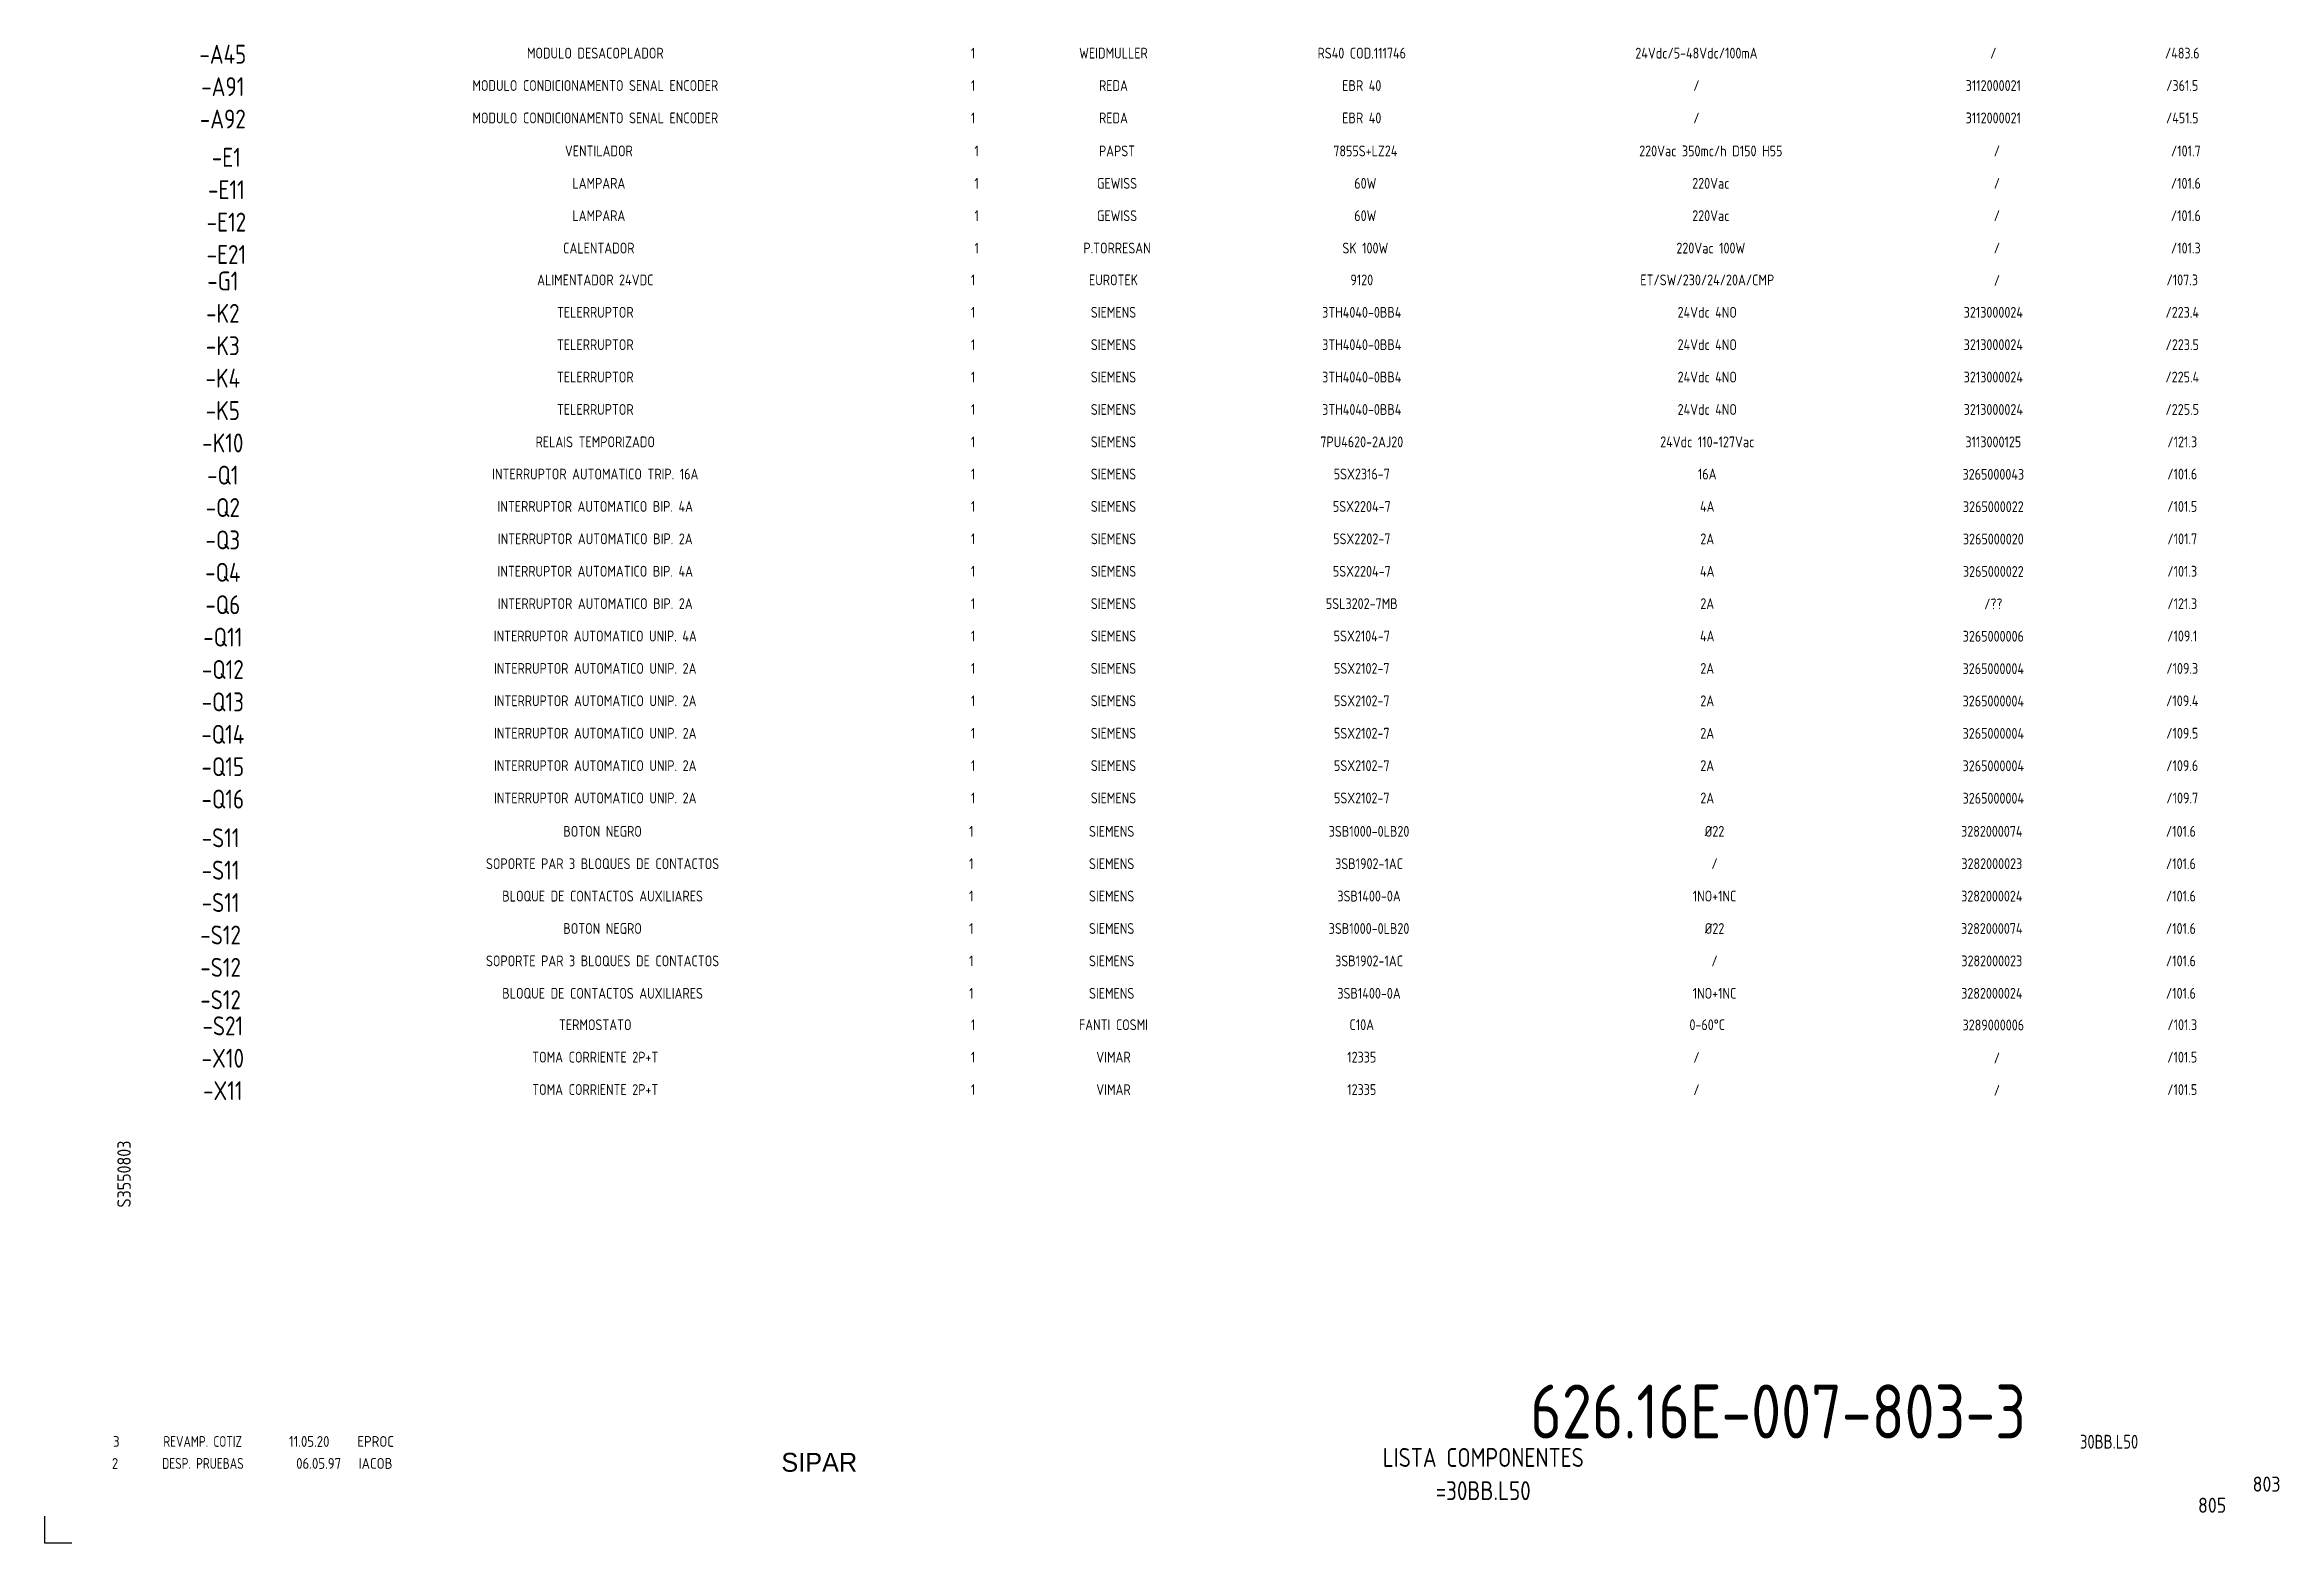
# Model space of a CAD drawing. Extents: x 0 to 414, y 0 to 278.
import ezdxf
from ezdxf.enums import TextEntityAlignment as Align

# ---------------------------------------------------------------- set-up
doc = ezdxf.new("R2010")
doc.units = 0
doc.header["$LTSCALE"] = 6
doc.header["$MEASUREMENT"] = 0
doc.layers.get('0').update_dxf_attribs({"linetype": 'CONTINUOUS'})
doc.layers.add('CART', color=7, linetype='CONTINUOUS')
doc.styles.add('DIN', font='DIN', dxfattribs={"width": 0.85})
doc.styles.add('X', font='UNIV.SHX', dxfattribs={"height": 3.5})

# ---------------------------------------------------------------- blocks, each defined once
blk = doc.blocks.new('REV2')
at = {"color": 3, "style": 'DIN'}
for s, width, p in [('2', 0.9, (12.45, 13.79)), ('DESP. PRUEBAS', 0.8, (21.76, 13.79)), ('06.05.97', 0.9, (46.59, 13.79)), ('IACOB', 0.9, (58.16, 13.79))]:
    blk.add_text(s, height=2, dxfattribs=dict(at, width=width)).set_placement(p)

msp = doc.modelspace()

# ---------------------------------------------------------------- linework, layer by layer
at = {"color": 7}
msp.add_lwpolyline([(5, 0), (0, 0), (0, 5)], dxfattribs=at)

# ---------------------------------------------------------------- block references
at = {"linetype": 'Continuous'}
msp.add_blockref('REV2', (0, 0), dxfattribs=at)

# ---------------------------------------------------------------- texts
at = {"color": 3, "style": 'DIN', "width": 0.85}
for s, p in [('-A45', (33, 274.05)), ('-A91', (33, 268.05)), ('-A92', (33, 262.05)), ('-E1', (33.66, 254.95)), ('-E11', (33.66, 248.95)), ('-E12', (33.66, 242.95)), ('-E21', (33.66, 236.95)), ('-G1', (33, 232.05)), ('-K2', (33, 226.05)), ('-K3', (33, 220.05)), ('-K4', (33, 214.05)), ('-K5', (33, 208.05)), ('-K10', (33, 202.05)), ('-Q1', (33, 196.09)), ('-Q2', (33, 190.09)), ('-Q3', (33, 184.09)), ('-Q4', (33, 178.09)), ('-Q6', (33, 172.09)), ('-Q11', (33, 166.09)), ('-Q12', (33, 160.09)), ('-Q13', (33, 154.09)), ('-Q14', (33, 148.09)), ('-Q15', (33, 142.09)), ('-Q16', (33, 136.09)), ('-S11', (32.59, 128.92)), ('-S11', (32.59, 122.92)), ('-S11', (32.59, 116.92)), ('-S12', (32.59, 110.92)), ('-S12', (32.59, 104.92)), ('-S12', (32.59, 98.92)), ('-S21', (33, 94.09)), ('-X10', (33, 88.09)), ('-X11', (33, 82.09))]:
    msp.add_text(s, height=3.5, dxfattribs=at).set_placement(p, align=Align.CENTER)
at = {"style": 'DIN', "width": 0.85}
for s, p in [('MODULO DESACOPLADOR', (102, 275)), ('1', (172, 275)), ('WEIDMULLER', (198, 275)), ('RS40 COD.111746', (244, 275)), ('24Vdc/5-48Vdc/100mA', (306, 275)), ('/', (361, 275)), ('/483.6', (396, 275)), ('MODULO CONDICIONAMENTO SENAL ENCODER', (102, 269)), ('1', (172, 269)), ('REDA', (198, 269)), ('EBR 40', (244, 269)), ('/', (306, 269)), ('3112000021', (361, 269)), ('/361.5', (396, 269)), ('MODULO CONDICIONAMENTO SENAL ENCODER', (102, 263)), ('1', (172, 263)), ('REDA', (198, 263)), ('EBR 40', (244, 263)), ('/', (306, 263)), ('3112000021', (361, 263)), ('/451.5', (396, 263)), ('VENTILADOR', (102.66, 256.89)), ('1', (172.66, 256.89)), ('PAPST', (198.66, 256.89)), ('7855S+LZ24', (244.66, 256.89)), ('220Vac 350mc/h D150 H55', (308.66, 256.89)), ('/', (361.66, 256.89)), ('/101.7', (396.66, 256.89)), ('LAMPARA', (102.66, 250.89)), ('1', (172.66, 250.89)), ('GEWISS', (198.66, 250.89)), ('60W', (244.66, 250.89)), ('220Vac', (308.66, 250.89)), ('/', (361.66, 250.89)), ('/101.6', (396.66, 250.89)), ('LAMPARA', (102.66, 244.89)), ('1', (172.66, 244.89)), ('GEWISS', (198.66, 244.89)), ('60W', (244.66, 244.89)), ('220Vac', (308.66, 244.89)), ('/', (361.66, 244.89)), ('/101.6', (396.66, 244.89)), ('CALENTADOR', (102.66, 238.89)), ('1', (172.66, 238.89)), ('P.TORRESAN', (198.66, 238.89)), ('SK 100W', (244.66, 238.89)), ('220Vac 100W', (308.66, 238.89)), ('/', (361.66, 238.89)), ('/101.3', (396.66, 238.89)), ('ALIMENTADOR 24VDC', (102, 233)), ('1', (172, 233)), ('EUROTEK', (198, 233)), ('9120', (244, 233)), ('ET/SW/230/24/20A/CMP', (308, 233)), ('/', (361.66, 232.89)), ('/107.3', (396, 233)), ('TELERRUPTOR', (102, 227)), ('1', (172, 227)), ('SIEMENS', (198, 227)), ('3TH4040-0BB4', (244, 227)), ('24Vdc 4NO', (308, 227)), ('3213000024', (361, 227)), ('/223.4', (396, 227)), ('TELERRUPTOR', (102, 221)), ('1', (172, 221)), ('SIEMENS', (198, 221)), ('3TH4040-0BB4', (244, 221)), ('24Vdc 4NO', (308, 221)), ('3213000024', (361, 221)), ('/223.5', (396, 221)), ('TELERRUPTOR', (102, 215)), ('1', (172, 215)), ('SIEMENS', (198, 215)), ('3TH4040-0BB4', (244, 215)), ('24Vdc 4NO', (308, 215)), ('3213000024', (361, 215)), ('/225.4', (396, 215)), ('TELERRUPTOR', (102, 209)), ('1', (172, 209)), ('SIEMENS', (198, 209)), ('3TH4040-0BB4', (244, 209)), ('24Vdc 4NO', (308, 209)), ('3213000024', (361, 209)), ('/225.5', (396, 209)), ('RELAIS TEMPORIZADO', (102, 203)), ('1', (172, 203)), ('SIEMENS', (198, 203)), ('7PU4620-2AJ20', (244, 203)), ('24Vdc 110-127Vac', (308, 203)), ('3113000125', (361, 203)), ('/121.3', (396, 203)), ('INTERRUPTOR AUTOMATICO TRIP. 16A', (102, 197.04)), ('1', (172, 197.04)), ('SIEMENS', (198, 197.04)), ('5SX2316-7', (244, 197.04)), ('16A', (308, 197.04)), ('3265000043', (361, 197)), ('/101.6', (396, 197.04)), ('INTERRUPTOR AUTOMATICO BIP. 4A', (102, 191.04)), ('1', (172, 191.04)), ('SIEMENS', (198, 191.04)), ('5SX2204-7', (244, 191.04)), ('4A', (308, 191.04)), ('3265000022', (361, 191)), ('/101.5', (396, 191.04)), ('INTERRUPTOR AUTOMATICO BIP. 2A', (102, 185.04)), ('1', (172, 185.04)), ('SIEMENS', (198, 185.04)), ('5SX2202-7', (244, 185.04)), ('2A', (308, 185.04)), ('3265000020', (361, 185)), ('/101.7', (396, 185.04)), ('INTERRUPTOR AUTOMATICO BIP. 4A', (102, 179.04)), ('1', (172, 179.04)), ('SIEMENS', (198, 179.04)), ('5SX2204-7', (244, 179.04)), ('4A', (308, 179.04)), ('3265000022', (361, 179)), ('/101.3', (396, 179.04)), ('INTERRUPTOR AUTOMATICO BIP. 2A', (102, 173.04)), ('1', (172, 173.04)), ('SIEMENS', (198, 173.04)), ('5SL3202-7MB', (244, 173.04)), ('2A', (308, 173.04)), ('/??', (361, 173)), ('/121.3', (396, 173.04)), ('INTERRUPTOR AUTOMATICO UNIP. 4A', (102, 167.04)), ('1', (172, 167.04)), ('SIEMENS', (198, 167.04)), ('5SX2104-7', (244, 167.04)), ('4A', (308, 167.04)), ('3265000006', (361, 167)), ('/109.1', (396, 167.04)), ('INTERRUPTOR AUTOMATICO UNIP. 2A', (102, 161.04)), ('1', (172, 161.04)), ('SIEMENS', (198, 161.04)), ('5SX2102-7', (244, 161.04)), ('2A', (308, 161.04)), ('3265000004', (361, 161)), ('/109.3', (396, 161.04)), ('INTERRUPTOR AUTOMATICO UNIP. 2A', (102, 155.04)), ('1', (172, 155.04)), ('SIEMENS', (198, 155.04)), ('5SX2102-7', (244, 155.04)), ('2A', (308, 155.04)), ('3265000004', (361, 155)), ('/109.4', (396, 155.04)), ('INTERRUPTOR AUTOMATICO UNIP. 2A', (102, 149.04)), ('1', (172, 149.04)), ('SIEMENS', (198, 149.04)), ('5SX2102-7', (244, 149.04)), ('2A', (308, 149.04)), ('3265000004', (361, 149)), ('/109.5', (396, 149.04)), ('INTERRUPTOR AUTOMATICO UNIP. 2A', (102, 143.04)), ('1', (172, 143.04)), ('SIEMENS', (198, 143.04)), ('5SX2102-7', (244, 143.04)), ('2A', (308, 143.04)), ('3265000004', (361, 143)), ('/109.6', (396, 143.04)), ('INTERRUPTOR AUTOMATICO UNIP. 2A', (102, 137.04)), ('1', (172, 137.04)), ('SIEMENS', (198, 137.04)), ('5SX2102-7', (244, 137.04)), ('2A', (308, 137.04)), ('3265000004', (361, 137)), ('/109.7', (396, 137.04)), ('BOTON NEGRO', (103.35, 130.87)), ('1', (171.66, 130.87)), ('SIEMENS', (197.66, 130.87)), ('3SB1000-0LB20', (245.35, 130.87)), ('%%c22', (309.35, 130.87)), ('3282000074', (360.72, 130.87)), ('/101.6', (395.75, 130.87)), ('SOPORTE PAR 3 BLOQUES DE CONTACTOS', (103.35, 124.87)), ('1', (171.66, 124.87)), ('SIEMENS', (197.66, 124.87)), ('3SB1902-1AC', (245.35, 124.87)), ('/', (309.35, 124.87)), ('3282000023', (360.72, 124.87)), ('/101.6', (395.75, 124.87)), ('BLOQUE DE CONTACTOS AUXILIARES', (103.35, 118.87)), ('1', (171.66, 118.87)), ('SIEMENS', (197.66, 118.87)), ('3SB1400-0A', (245.35, 118.87)), ('1NO+1NC', (309.35, 118.87)), ('3282000024', (360.72, 118.87)), ('/101.6', (395.75, 118.87)), ('BOTON NEGRO', (103.35, 112.87)), ('1', (171.66, 112.87)), ('SIEMENS', (197.66, 112.87)), ('3SB1000-0LB20', (245.35, 112.87)), ('%%C22', (309.35, 112.87)), ('3282000074', (360.72, 112.87)), ('/101.6', (395.75, 112.87)), ('SOPORTE PAR 3 BLOQUES DE CONTACTOS', (103.35, 106.87)), ('1', (171.66, 106.87)), ('SIEMENS', (197.66, 106.87)), ('3SB1902-1AC', (245.35, 106.87)), ('/', (309.35, 106.87)), ('3282000023', (360.72, 106.87)), ('/101.6', (395.75, 106.87)), ('BLOQUE DE CONTACTOS AUXILIARES', (103.35, 100.87)), ('1', (171.66, 100.87)), ('SIEMENS', (197.66, 100.87)), ('3SB1400-0A', (245.35, 100.87)), ('1NO+1NC', (309.35, 100.87)), ('3282000024', (360.72, 100.87)), ('/101.6', (395.75, 100.87)), ('TERMOSTATO', (102, 95.04)), ('1', (172, 95.04)), ('FANTI COSMI', (198, 95.04)), ('C10A', (244, 95.04)), ('0-60%%DC', (308, 95.04)), ('3289000006', (361, 95)), ('/101.3', (396, 95.04)), ('TOMA CORRIENTE 2P+T', (102, 89.04)), ('1', (172, 89.04)), ('VIMAR', (198, 89.04)), ('12335', (244, 89.04)), ('/', (306, 89)), ('/', (361.66, 88.89)), ('/101.5', (396, 89.04)), ('TOMA CORRIENTE 2P+T', (102, 83.04)), ('1', (172, 83.04)), ('VIMAR', (198, 83.04)), ('12335', (244, 83.04)), ('/', (306, 83)), ('/', (361.66, 82.89)), ('/101.5', (396, 83.04))]:
    msp.add_text(s, height=2, dxfattribs=at).set_placement(p, align=Align.CENTER)
at = {"color": 3, "style": 'DIN'}
for s, width, p in [('3', 0.9, (12.66, 17.86)), ('REVAMP. COTIZ', 0.8, (21.98, 17.86)), ('11.05.20', 0.9, (45.25, 17.86)), ('EPROC', 0.9, (57.93, 17.86))]:
    msp.add_text(s, height=2, dxfattribs=dict(at, width=width)).set_placement(p)
at = {"color": 2, "style": 'DIN', "width": 0.85}
for s, p in [('LISTA COMPONENTES', (266.5, 15.9)), ('=30BB.L50', (266.5, 9.75))]:
    msp.add_text(s, height=3.5, dxfattribs=at).set_placement(p, align=Align.MIDDLE)
at = {"color": 3, "style": 'DIN', "width": 0.8}
msp.add_text('30BB.L50', height=2.56, dxfattribs=at).set_placement((387.84, 17.53), align=Align.RIGHT)
at = {"color": 2, "insert": (275.2, 29.41), "char_height": 10, "width": 111.0411, "attachment_point": 1, "style": 'DIN'}
msp.add_mtext('626.16E-007-803-3', dxfattribs=at)
at = {"layer": 'CART', "color": 3, "style": 'DIN', "width": 0.9, "flags": 1}
msp.add_attdef('S3550803', text='', height=2.5, rotation=90, dxfattribs=at).set_placement((15.95, 68.38), align=Align.CENTER)
at = {"layer": 'CART', "color": 6, "style": 'X', "flags": 1}
msp.add_attdef('SIPAR', text='', height=3.5, dxfattribs=at).set_placement((143.5, 15), align=Align.MIDDLE)
at = {"layer": 'CART', "color": 7, "style": 'DIN', "width": 0.9, "flags": 1}
msp.add_attdef('805', (398.93, 5.65), '', height=2.8, dxfattribs=at)
at = {"layer": 'CART', "color": 2, "style": 'DIN', "width": 0.9, "flags": 1}
msp.add_attdef('803', text='', height=2.8, dxfattribs=at).set_placement((414.2, 9.56), align=Align.RIGHT)

doc.saveas('drawing.dxf')
